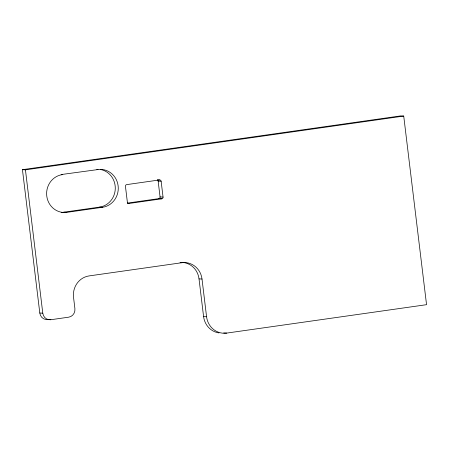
<?xml version="1.0" encoding="UTF-8"?>
<svg xmlns="http://www.w3.org/2000/svg" width="449" height="449" viewBox="0 0 449 449"><rect width="100%" height="100%" fill="white"/><g stroke="black" fill="none" stroke-linecap="round" stroke-linejoin="round"><path stroke-width="0.67" d="M226.7 333.091A19.038 17.988 -86.7 0 1 206.574 316.764L202.011 279.042A19.038 17.988 -86.7 0 0 181.884 262.716L89.093 275.911A19.038 17.988 -86.7 0 0 73.535 297.305L74.904 308.626A7.616 7.195 -86.7 0 1 68.68 317.185L50.832 319.722L47.847 319.548A7.616 7.195 -86.7 0 1 39.798 313.02L22.45 169.671L400.738 115.893L403.724 116.067L426.55 304.68L226.7 333.091L223.714 332.922M22.45 169.671L25.436 169.84L403.724 116.067M61.12 174.56L98.005 169.554A19.038 17.988 -86.7 0 1 118.132 185.88A19.038 17.988 -86.7 0 1 102.568 207.281L66.884 212.349L63.898 212.181A19.038 17.988 -86.7 0 1 61.21 212.349M159.524 179.942L126.691 184.612A1.521 1.437 -86.7 0 0 125.445 186.324L127.364 202.168A1.521 1.437 -86.7 0 0 128.975 203.47L161.803 198.806A1.521 1.437 -86.7 0 0 163.049 197.094L161.135 181.25A1.521 1.437 -86.7 0 0 159.524 179.942L157.728 179.841M63.898 212.181L99.583 207.107L102.568 207.281M127.353 203.105L158.817 198.632L161.803 198.806M96.81 169.486L98.005 169.554M157.273 179.875A1.521 1.437 -86.7 0 1 158.143 181.076L161.135 181.25M158.817 198.632A1.521 1.437 -86.7 0 0 160.063 196.92L163.049 197.094M127.78 203.403L128.975 203.47M180.088 262.614L181.884 262.716M180.229 262.412A19.038 17.988 -86.7 0 1 199.019 278.874L202.011 279.042M199.019 278.874L203.588 316.596L206.574 316.764M39.798 313.02L42.784 313.189A7.616 7.195 -86.7 0 0 50.832 319.722M158.143 181.076L160.063 196.92M25.436 169.84L42.784 313.189M219.017 332.934A19.038 17.988 -86.7 0 1 203.588 316.596M100.374 169.475A19.038 17.988 -86.7 0 1 115.286 188.546A19.038 17.988 -86.7 0 1 99.583 207.107M66.884 212.349A19.038 17.988 -86.7 0 1 46.758 196.028A19.038 17.988 -86.7 0 1 62.316 174.627"/></g></svg>
